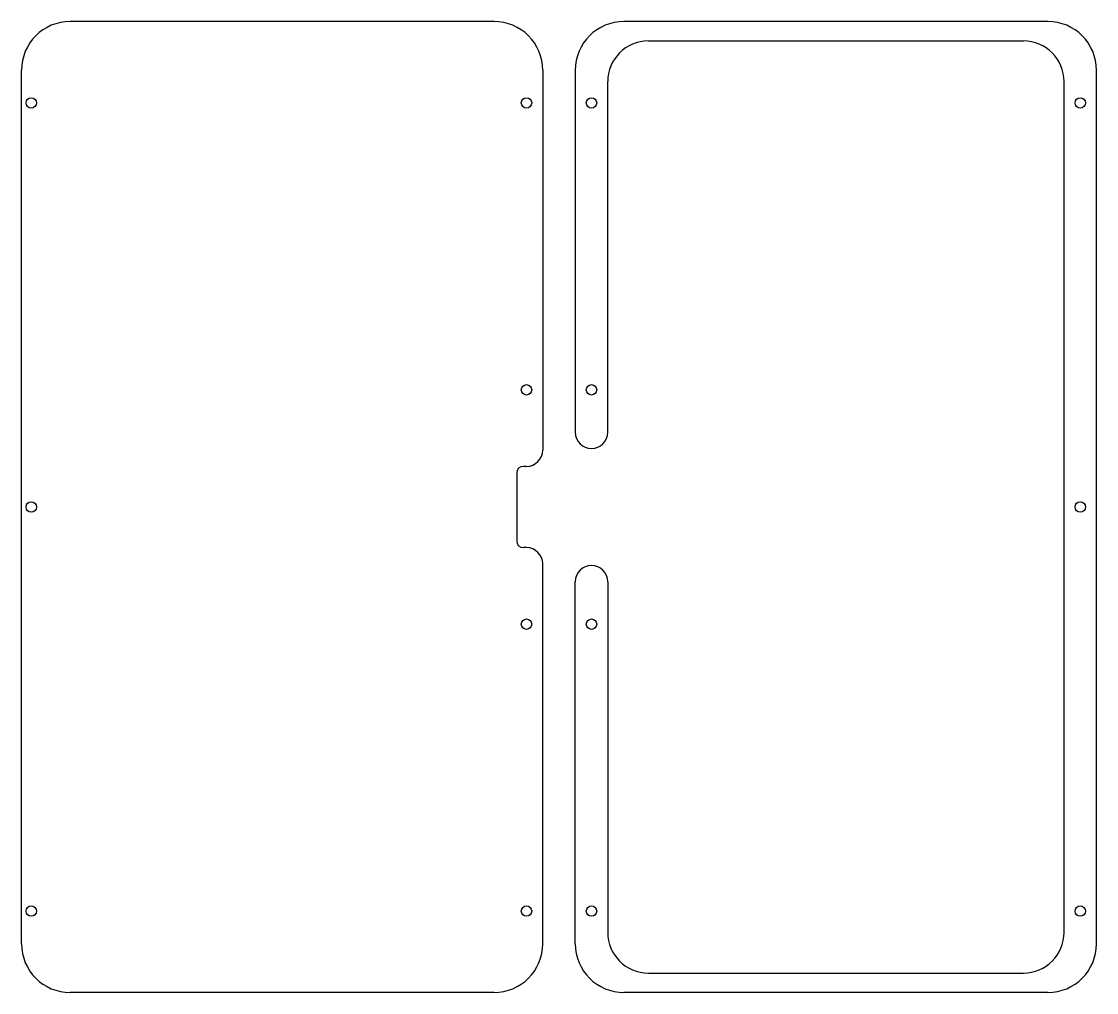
# Model space of a CAD drawing. Header units: inches. Extents: x 0 to 331, y 0 to 299.
import ezdxf

# ---------------------------------------------------------------- set-up
doc = ezdxf.new("R2010")
doc.units = ezdxf.units.IN
doc.header["$MEASUREMENT"] = 0

msp = doc.modelspace()

# ---------------------------------------------------------------- linework, layer by layer
for p, q in [((145.4, 298.8), (15, 298.8)), ((315.8, 298.8), (185.4, 298.8)), ((192.9, 292.8), (308.3, 292.8)), ((0, 15), (0, 283.8)), ((160.4, 283.8), (160.4, 166.9)), ((170.4, 283.8), (170.4, 172.4)), ((330.8, 15), (330.8, 283.8)), ((180.4, 172.4), (180.4, 280.3)), ((320.8, 18.5), (320.8, 280.3)), ((175.4, 167.4), (175.4, 167.4)), ((152.4, 159.9), (152.4, 138.9)), ((155.4, 161.9), (154.4, 161.9)), ((155.4, 136.9), (154.4, 136.9)), ((160.4, 15), (160.4, 131.9)), ((175.4, 131.4), (175.4, 131.4)), ((170.4, 15), (170.4, 126.4)), ((180.4, 126.4), (180.4, 18.5)), ((192.9, 6), (308.3, 6)), ((145.4, 0), (15, 0)), ((315.8, 0), (185.4, 0))]:
    msp.add_line(p, q)
for centre in [(3, 273.75), (155.4, 273.75), (175.4, 273.75), (325.8, 273.75), (155.4, 185.45), (175.4, 185.45), (3, 149.4), (325.8, 149.4), (155.4, 113.35), (175.4, 113.35), (3, 25.05), (155.4, 25.05), (175.4, 25.05), (325.8, 25.05)]:
    msp.add_circle(centre, 1.6)
for centre, radius, start, end in [((15, 283.8), 15, 90, 180), ((145.4, 283.8), 15, 0, 90), ((185.4, 283.8), 15, 90, 180), ((315.8, 283.8), 15, 0, 90), ((192.9, 280.3), 12.5, 90, 180), ((308.3, 280.3), 12.5, 0, 90), ((175.4, 172.4), 5, 180, 270), ((175.4, 172.4), 5, 270, 0), ((155.4, 166.9), 5, 270, 0), ((154.4, 159.9), 2, 90, 180), ((154.4, 138.9), 2, 180, 270), ((155.4, 131.9), 5, 0, 90), ((175.4, 126.4), 5, 90, 180), ((175.4, 126.4), 5, 0, 90), ((192.9, 18.5), 12.5, 180, 270), ((308.3, 18.5), 12.5, 270, 0), ((15, 15), 15, 180, 270), ((145.4, 15), 15, 270, 0), ((185.4, 15), 15, 180, 270), ((315.8, 15), 15, 270, 0)]:
    msp.add_arc(centre, radius, start, end)

doc.saveas('drawing.dxf')
